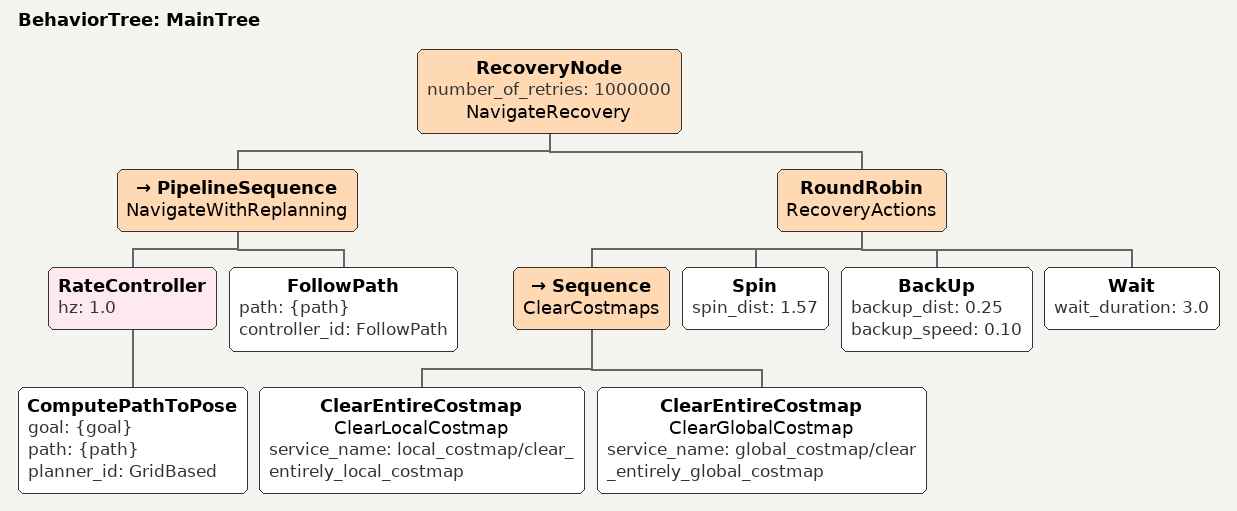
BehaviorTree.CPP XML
<?xml version="1.0"?>
<root main_tree_to_execute="MainTree">
  <BehaviorTree ID="MainTree">

    <RecoveryNode number_of_retries="1000000" name="NavigateRecovery">

      <PipelineSequence name="NavigateWithReplanning">
        <RateController hz="1.0">
          <ComputePathToPose goal="{goal}" path="{path}" planner_id="GridBased"/>
        </RateController>
        <FollowPath path="{path}" controller_id="FollowPath"/>
      </PipelineSequence>

      <RoundRobin name="RecoveryActions">

        <Sequence name="ClearCostmaps">
          <ClearEntireCostmap name="ClearLocalCostmap"
            service_name="local_costmap/clear_entirely_local_costmap"/>
          <ClearEntireCostmap name="ClearGlobalCostmap"
            service_name="global_costmap/clear_entirely_global_costmap"/>
        </Sequence>

        <Spin spin_dist="1.57"/>

        <BackUp backup_dist="0.25" backup_speed="0.10"/>

        <Wait wait_duration="3.0"/>

      </RoundRobin>

    </RecoveryNode>

  </BehaviorTree>
</root>
